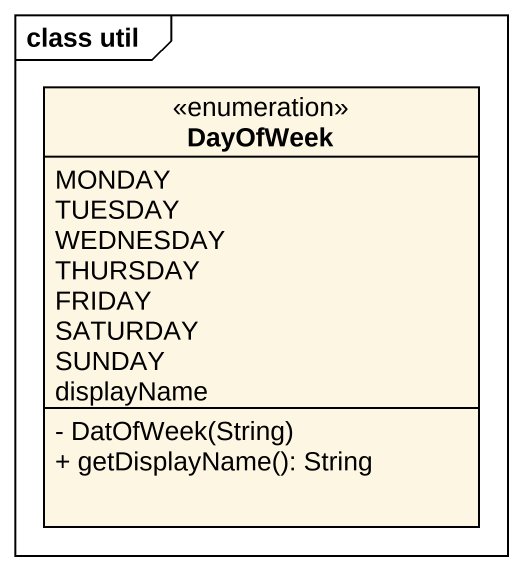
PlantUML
@startuml
mainframe class util
hide circle
hide empty members
skinparam classAttributeIconSize 0
enum DayOfWeek {
  MONDAY
  TUESDAY
  WEDNESDAY
  THURSDAY
  FRIDAY
  SATURDAY
  SUNDAY
  displayName
  - DatOfWeek(String)
  + getDisplayName(): String
}
@enduml
